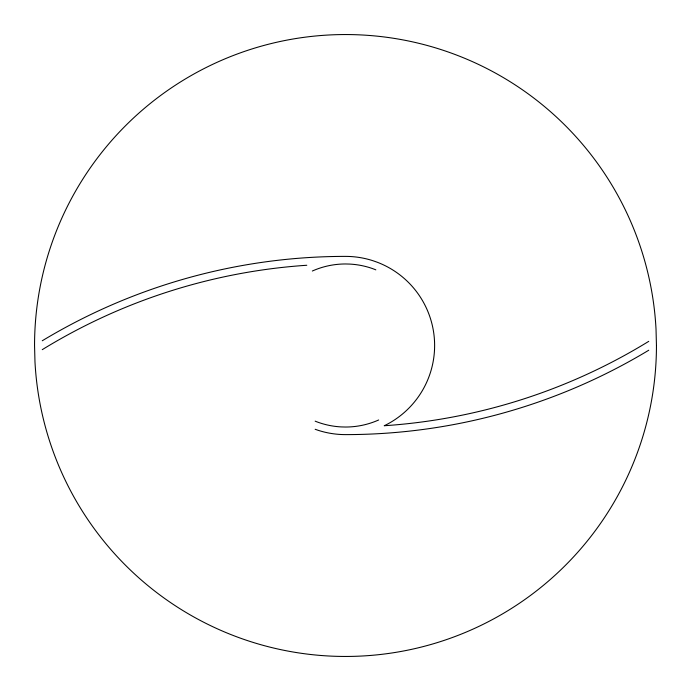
<?xml version="1.0" encoding="UTF-8"?>
<svg xmlns="http://www.w3.org/2000/svg" width="691" height="691" viewBox="0 0 691 691"><rect width="100%" height="100%" fill="white"/><g stroke="black" fill="none" stroke-linecap="round" stroke-linejoin="round"><path stroke-width="1.04" d="M42.246 349.663L43.153 349.102A579.464 579.464 0 0 1 302.408 265.569L306.787 265.266M648.754 341.337L647.847 341.898A579.464 579.464 0 0 1 388.592 425.431L384.213 425.734L385.958 424.905A89.113 89.113 0 0 0 377.433 262.304L373.036 260.749A89.113 89.113 0 0 0 345.5 256.387A587.048 587.048 0 0 0 43.87 339.799L42.255 340.775M648.745 350.225L647.13 351.201A587.048 587.048 0 0 1 345.5 434.613A89.113 89.113 0 0 1 317.964 430.251L315.165 429.266M375.835 269.853L374.721 269.386A81.529 81.529 0 0 0 349.767 264.083L345.535 263.971A81.529 81.529 0 0 0 312.341 271.019M315.165 421.147L316.279 421.614A81.529 81.529 0 0 0 341.233 426.917L345.5 427.029A81.529 81.529 0 0 0 378.659 419.981M656.45 345.5L656.027 329.227A310.95 310.95 0 0 0 337.363 34.654A310.95 310.95 0 0 0 34.55 345.5L34.973 361.773A310.95 310.95 0 0 0 353.637 656.346A310.95 310.95 0 0 0 656.45 345.5"/></g></svg>
